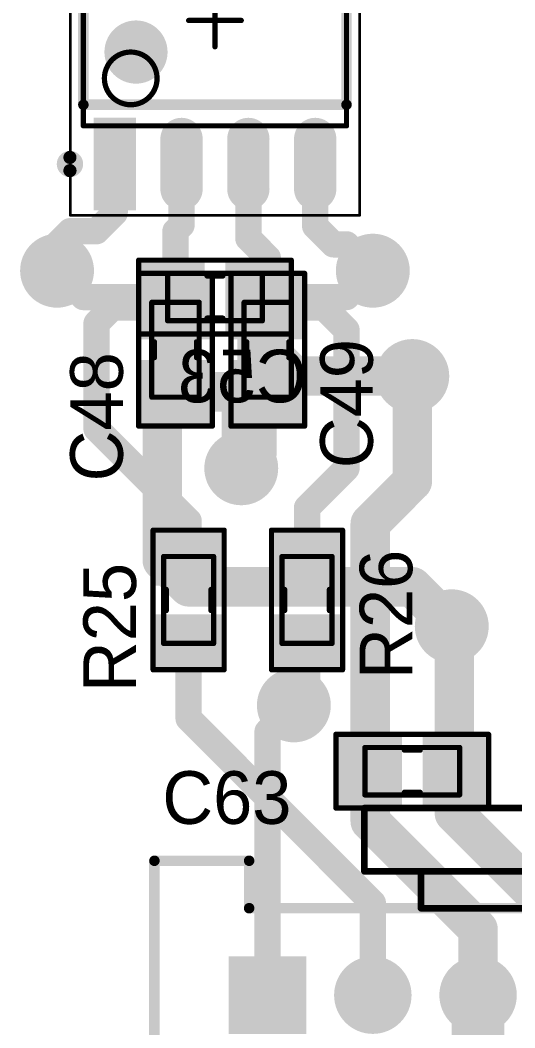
# Model space of a CAD drawing. Header units: millimetres. Extents: x 25 to 183, y 185 to 406.
# Drawn here: x 160.2 to 169.6, y 195.78 to 214.91 of the extents above; entities that cross this region are included whole.
import ezdxf

# ---------------------------------------------------------------- set-up
doc = ezdxf.new("R2010")
doc.units = ezdxf.units.MM
for name, color, linetype in [('BottomLayer', 5, 'Continuous'), ('BottomOverlay', 54, 'Continuous'), ('BottomPaste', 16, 'Continuous'), ('BottomSolder', 6, 'Continuous'), ('Mechanical13', 56, 'Continuous'), ('Mechanical15', 56, 'Continuous'), ('MultiLayer', 9, 'Continuous'), ('PadHoleLayer', 156, 'Continuous'), ('TopLayer', 1, 'Continuous'), ('TopOverlay', 2, 'Continuous'), ('TopPaste', 8, 'Continuous'), ('TopSolder', 216, 'Continuous'), ('ViaHoleLayer', 16, 'Continuous')]:
    doc.layers.add(name, color=color, linetype=linetype)

# ---------------------------------------------------------------- blocks, each defined once
blk = doc.blocks.new('SMD_C_0603_96')
at = {"layer": 'Mechanical13', "const_width": 0.1}
for points in [[(0.9, 0.45), (-0.9, 0.45)], [(-0.9, -0.45), (-0.9, 0.45)], [(0.9, -0.45), (0.9, 0.45)], [(0.9, -0.45), (-0.9, -0.45)]]:
    blk.add_lwpolyline(points, dxfattribs=at)
at = {"layer": 'Mechanical13', "const_width": 0.05}
for points in [[(-0.925, 0.45, 1), (-0.875, 0.45, 1)], [(-0.925, 0.45, 1), (-0.875, 0.45, 1)], [(0.875, 0.45, 1), (0.925, 0.45, 1)], [(0.875, 0.45, 1), (0.925, 0.45, 1)], [(-0.925, -0.45, 1), (-0.875, -0.45, 1)], [(-0.925, -0.45, 1), (-0.875, -0.45, 1)], [(0.875, -0.45, 1), (0.925, -0.45, 1)], [(0.875, -0.45, 1), (0.925, -0.45, 1)]]:
    blk.add_lwpolyline(points, format="xyb", close=True, dxfattribs=at)
at = {"layer": 'Mechanical15', "const_width": 0.05}
for points in [[(1.45, 0.7), (-1.475, 0.7)], [(-1.475, -0.7), (-1.475, 0.7)], [(1.45, -0.7), (1.45, 0.7)], [(1.45, -0.7), (-1.475, -0.7)]]:
    blk.add_lwpolyline(points, dxfattribs=at)
at = {"layer": 'Mechanical15', "const_width": 0.025}
for points in [[(-1.488, 0.7, 1), (-1.463, 0.7, 1)], [(-1.488, 0.7, 1), (-1.463, 0.7, 1)], [(1.438, 0.7, 1), (1.462, 0.7, 1)], [(1.438, 0.7, 1), (1.462, 0.7, 1)], [(-1.488, -0.7, 1), (-1.463, -0.7, 1)], [(-1.488, -0.7, 1), (-1.463, -0.7, 1)], [(1.438, -0.7, 1), (1.462, -0.7, 1)], [(1.438, -0.7, 1), (1.462, -0.7, 1)]]:
    blk.add_lwpolyline(points, format="xyb", close=True, dxfattribs=at)
at = {"layer": 'TopLayer'}
for points in [[(-0.3, -0.55), (-0.3, 0.55), (-1.3, -0.55), (-1.3, 0.55)], [(1.3, -0.55), (1.3, 0.55), (0.3, -0.55), (0.3, 0.55)]]:
    blk.add_solid(points, dxfattribs=at)
at = {"layer": 'TopOverlay', "const_width": 0.1}
for points in [[(1.45, 0.7), (-1.45, 0.7)], [(-1.45, -0.7), (-1.45, 0.7)], [(1.45, -0.7), (1.45, 0.7)], [(0.15, 0.4), (-0.15, 0.4)], [(0.15, -0.4), (-0.15, -0.4)], [(1.45, -0.7), (-1.45, -0.7)]]:
    blk.add_lwpolyline(points, dxfattribs=at)
at = {"layer": 'TopOverlay', "const_width": 0.05}
for points in [[(-1.475, 0.7, 1), (-1.425, 0.7, 1)], [(-1.475, 0.7, 1), (-1.425, 0.7, 1)], [(1.425, 0.7, 1), (1.475, 0.7, 1)], [(1.425, 0.7, 1), (1.475, 0.7, 1)], [(-0.175, 0.4, 1), (-0.125, 0.4, 1)], [(0.125, 0.4, 1), (0.175, 0.4, 1)], [(-0.175, -0.4, 1), (-0.125, -0.4, 1)], [(0.125, -0.4, 1), (0.175, -0.4, 1)], [(-1.475, -0.7, 1), (-1.425, -0.7, 1)], [(-1.475, -0.7, 1), (-1.425, -0.7, 1)], [(1.425, -0.7, 1), (1.475, -0.7, 1)], [(1.425, -0.7, 1), (1.475, -0.7, 1)]]:
    blk.add_lwpolyline(points, format="xyb", close=True, dxfattribs=at)
at = {"layer": 'TopPaste'}
for points in [[(-0.3, -0.55), (-0.3, 0.55), (-1.3, -0.55), (-1.3, 0.55)], [(1.3, -0.55), (1.3, 0.55), (0.3, -0.55), (0.3, 0.55)]]:
    blk.add_solid(points, dxfattribs=at)
at = {"layer": 'TopSolder'}
for points in [[(-0.198, -0.652), (-0.198, 0.652), (-1.402, -0.652), (-1.402, 0.652)], [(1.402, -0.652), (1.402, 0.652), (0.198, -0.652), (0.198, 0.652)]]:
    blk.add_solid(points, dxfattribs=at)
blk = doc.blocks.new('SMD_C_0603_97')
at = {"layer": 'Mechanical13', "const_width": 0.1}
for points in [[(0.9, 0.45), (-0.9, 0.45)], [(-0.9, -0.45), (-0.9, 0.45)], [(0.9, -0.45), (0.9, 0.45)], [(0.9, -0.45), (-0.9, -0.45)]]:
    blk.add_lwpolyline(points, dxfattribs=at)
at = {"layer": 'Mechanical13', "const_width": 0.05}
for points in [[(-0.925, 0.45, 1), (-0.875, 0.45, 1)], [(-0.925, 0.45, 1), (-0.875, 0.45, 1)], [(0.875, 0.45, 1), (0.925, 0.45, 1)], [(0.875, 0.45, 1), (0.925, 0.45, 1)], [(-0.925, -0.45, 1), (-0.875, -0.45, 1)], [(-0.925, -0.45, 1), (-0.875, -0.45, 1)], [(0.875, -0.45, 1), (0.925, -0.45, 1)], [(0.875, -0.45, 1), (0.925, -0.45, 1)]]:
    blk.add_lwpolyline(points, format="xyb", close=True, dxfattribs=at)
at = {"layer": 'Mechanical15', "const_width": 0.05}
for points in [[(1.45, 0.7), (-1.475, 0.7)], [(-1.475, -0.7), (-1.475, 0.7)], [(1.45, -0.7), (1.45, 0.7)], [(1.45, -0.7), (-1.475, -0.7)]]:
    blk.add_lwpolyline(points, dxfattribs=at)
at = {"layer": 'Mechanical15', "const_width": 0.025}
for points in [[(-1.488, 0.7, 1), (-1.463, 0.7, 1)], [(-1.488, 0.7, 1), (-1.463, 0.7, 1)], [(1.438, 0.7, 1), (1.462, 0.7, 1)], [(1.438, 0.7, 1), (1.462, 0.7, 1)], [(-1.488, -0.7, 1), (-1.463, -0.7, 1)], [(-1.488, -0.7, 1), (-1.463, -0.7, 1)], [(1.438, -0.7, 1), (1.462, -0.7, 1)], [(1.438, -0.7, 1), (1.462, -0.7, 1)]]:
    blk.add_lwpolyline(points, format="xyb", close=True, dxfattribs=at)
at = {"layer": 'TopLayer'}
for points in [[(-0.3, -0.55), (-0.3, 0.55), (-1.3, -0.55), (-1.3, 0.55)], [(1.3, -0.55), (1.3, 0.55), (0.3, -0.55), (0.3, 0.55)]]:
    blk.add_solid(points, dxfattribs=at)
at = {"layer": 'TopOverlay', "const_width": 0.1}
for points in [[(1.45, 0.7), (-1.45, 0.7)], [(-1.45, -0.7), (-1.45, 0.7)], [(1.45, -0.7), (1.45, 0.7)], [(0.15, 0.4), (-0.15, 0.4)], [(0.15, -0.4), (-0.15, -0.4)], [(1.45, -0.7), (-1.45, -0.7)]]:
    blk.add_lwpolyline(points, dxfattribs=at)
at = {"layer": 'TopOverlay', "const_width": 0.05}
for points in [[(-1.475, 0.7, 1), (-1.425, 0.7, 1)], [(-1.475, 0.7, 1), (-1.425, 0.7, 1)], [(1.425, 0.7, 1), (1.475, 0.7, 1)], [(1.425, 0.7, 1), (1.475, 0.7, 1)], [(-0.175, 0.4, 1), (-0.125, 0.4, 1)], [(0.125, 0.4, 1), (0.175, 0.4, 1)], [(-0.175, -0.4, 1), (-0.125, -0.4, 1)], [(0.125, -0.4, 1), (0.175, -0.4, 1)], [(-1.475, -0.7, 1), (-1.425, -0.7, 1)], [(-1.475, -0.7, 1), (-1.425, -0.7, 1)], [(1.425, -0.7, 1), (1.475, -0.7, 1)], [(1.425, -0.7, 1), (1.475, -0.7, 1)]]:
    blk.add_lwpolyline(points, format="xyb", close=True, dxfattribs=at)
at = {"layer": 'TopPaste'}
for points in [[(-0.3, -0.55), (-0.3, 0.55), (-1.3, -0.55), (-1.3, 0.55)], [(1.3, -0.55), (1.3, 0.55), (0.3, -0.55), (0.3, 0.55)]]:
    blk.add_solid(points, dxfattribs=at)
at = {"layer": 'TopSolder'}
for points in [[(-0.198, -0.652), (-0.198, 0.652), (-1.402, -0.652), (-1.402, 0.652)], [(1.402, -0.652), (1.402, 0.652), (0.198, -0.652), (0.198, 0.652)]]:
    blk.add_solid(points, dxfattribs=at)
blk = doc.blocks.new('SMD_C_0603_B_101')
at = {"layer": 'BottomLayer'}
for points in [[(-1.3, 0.55), (-1.3, -0.55), (-0.3, 0.55), (-0.3, -0.55)], [(0.3, 0.55), (0.3, -0.55), (1.3, 0.55), (1.3, -0.55)]]:
    blk.add_solid(points, dxfattribs=at)
at = {"layer": 'BottomOverlay', "const_width": 0.1}
for points in [[(1.45, 0.7), (-1.45, 0.7)], [(-1.45, 0.7), (-1.45, -0.7)], [(1.45, 0.7), (1.45, -0.7)], [(0.15, 0.4), (-0.15, 0.4)], [(0.15, -0.4), (-0.15, -0.4)], [(1.45, -0.7), (-1.45, -0.7)]]:
    blk.add_lwpolyline(points, dxfattribs=at)
at = {"layer": 'BottomOverlay', "const_width": 0.05}
for points in [[(-1.475, 0.7, 1), (-1.425, 0.7, 1)], [(-1.475, 0.7, 1), (-1.425, 0.7, 1)], [(1.425, 0.7, 1), (1.475, 0.7, 1)], [(1.425, 0.7, 1), (1.475, 0.7, 1)], [(-0.175, 0.4, 1), (-0.125, 0.4, 1)], [(0.125, 0.4, 1), (0.175, 0.4, 1)], [(-0.175, -0.4, 1), (-0.125, -0.4, 1)], [(0.125, -0.4, 1), (0.175, -0.4, 1)], [(-1.475, -0.7, 1), (-1.425, -0.7, 1)], [(-1.475, -0.7, 1), (-1.425, -0.7, 1)], [(1.425, -0.7, 1), (1.475, -0.7, 1)], [(1.425, -0.7, 1), (1.475, -0.7, 1)]]:
    blk.add_lwpolyline(points, format="xyb", close=True, dxfattribs=at)
at = {"layer": 'BottomPaste'}
for points in [[(-1.3, 0.55), (-1.3, -0.55), (-0.3, 0.55), (-0.3, -0.55)], [(0.3, 0.55), (0.3, -0.55), (1.3, 0.55), (1.3, -0.55)]]:
    blk.add_solid(points, dxfattribs=at)
at = {"layer": 'BottomSolder'}
for points in [[(-1.402, 0.652), (-1.402, -0.652), (-0.198, 0.652), (-0.198, -0.652)], [(0.198, 0.652), (0.198, -0.652), (1.402, 0.652), (1.402, -0.652)]]:
    blk.add_solid(points, dxfattribs=at)
at = {"layer": 'Mechanical13', "const_width": 0.1}
for points in [[(0.9, 0.45), (-0.9, 0.45)], [(-0.9, 0.45), (-0.9, -0.45)], [(0.9, 0.45), (0.9, -0.45)], [(0.9, -0.45), (-0.9, -0.45)]]:
    blk.add_lwpolyline(points, dxfattribs=at)
at = {"layer": 'Mechanical13', "const_width": 0.05}
for points in [[(-0.925, 0.45, 1), (-0.875, 0.45, 1)], [(-0.925, 0.45, 1), (-0.875, 0.45, 1)], [(0.875, 0.45, 1), (0.925, 0.45, 1)], [(0.875, 0.45, 1), (0.925, 0.45, 1)], [(-0.925, -0.45, 1), (-0.875, -0.45, 1)], [(-0.925, -0.45, 1), (-0.875, -0.45, 1)], [(0.875, -0.45, 1), (0.925, -0.45, 1)], [(0.875, -0.45, 1), (0.925, -0.45, 1)]]:
    blk.add_lwpolyline(points, format="xyb", close=True, dxfattribs=at)
at = {"layer": 'Mechanical15', "const_width": 0.05}
for points in [[(1.45, 0.7), (-1.475, 0.7)], [(-1.475, 0.7), (-1.475, -0.7)], [(1.45, 0.7), (1.45, -0.7)], [(1.45, -0.7), (-1.475, -0.7)]]:
    blk.add_lwpolyline(points, dxfattribs=at)
at = {"layer": 'Mechanical15', "const_width": 0.025}
for points in [[(-1.488, 0.7, 1), (-1.463, 0.7, 1)], [(-1.488, 0.7, 1), (-1.463, 0.7, 1)], [(1.438, 0.7, 1), (1.462, 0.7, 1)], [(1.438, 0.7, 1), (1.462, 0.7, 1)], [(-1.488, -0.7, 1), (-1.463, -0.7, 1)], [(-1.488, -0.7, 1), (-1.463, -0.7, 1)], [(1.438, -0.7, 1), (1.462, -0.7, 1)], [(1.438, -0.7, 1), (1.462, -0.7, 1)]]:
    blk.add_lwpolyline(points, format="xyb", close=True, dxfattribs=at)
blk = doc.blocks.new('SOIC_8_117')
at = {"layer": 'Mechanical13', "const_width": 0.1}
for points in [[(-2, 2.5), (-2, -2.5)], [(-2, 2.5), (2, 2.5)], [(2, 2.5), (2, -2.5)], [(-2, -2.5), (2, -2.5)]]:
    blk.add_lwpolyline(points, dxfattribs=at)
at = {"layer": 'Mechanical13'}
for points, const_width in [([(-2.025, 2.5, 1), (-1.975, 2.5, 1)], 0.05), ([(-2.025, 2.5, 1), (-1.975, 2.5, 1)], 0.05), ([(1.975, 2.5, 1), (2.025, 2.5, 1)], 0.05), ([(1.975, 2.5, 1), (2.025, 2.5, 1)], 0.05), ([(-0.6, 1.6, 1), (-1.6, 1.6, 1)], 0.1), ([(-1.625, 1.6, 1), (-1.575, 1.6, 1)], 0.05), ([(-0.625, 1.6, 1), (-0.575, 1.6, 1)], 0.05), ([(-2.025, -2.5, 1), (-1.975, -2.5, 1)], 0.05), ([(-2.025, -2.5, 1), (-1.975, -2.5, 1)], 0.05), ([(1.975, -2.5, 1), (2.025, -2.5, 1)], 0.05), ([(1.975, -2.5, 1), (2.025, -2.5, 1)], 0.05)]:
    blk.add_lwpolyline(points, format="xyb", close=True, dxfattribs=dict(at, const_width=const_width))
at = {"layer": 'Mechanical15'}
for points, const_width in [([(-3.7, 2.75), (-3.7, -2.75)], 0.05), ([(-3.7, 2.75), (3.7, 2.75)], 0.05), ([(3.7, 2.75), (3.7, -2.75)], 0.05), ([(0, 0.5), (0, -0.5)], 0.1), ([(-0.5, 0), (0.5, 0)], 0.1), ([(-3.7, -2.75), (3.7, -2.75)], 0.05)]:
    blk.add_lwpolyline(points, dxfattribs=dict(at, const_width=const_width))
for points, const_width in [([(-3.712, 2.75, 1), (-3.688, 2.75, 1)], 0.025), ([(-3.712, 2.75, 1), (-3.688, 2.75, 1)], 0.025), ([(3.688, 2.75, 1), (3.712, 2.75, 1)], 0.025), ([(3.688, 2.75, 1), (3.712, 2.75, 1)], 0.025), ([(-0.025, 0.5, 1), (0.025, 0.5, 1)], 0.05), ([(-0.525, 0, 1), (-0.475, 0, 1)], 0.05), ([(0.475, 0, 1), (0.525, 0, 1)], 0.05), ([(-0.025, -0.5, 1), (0.025, -0.5, 1)], 0.05), ([(-3.712, -2.75, 1), (-3.688, -2.75, 1)], 0.025), ([(-3.712, -2.75, 1), (-3.688, -2.75, 1)], 0.025), ([(3.688, -2.75, 1), (3.712, -2.75, 1)], 0.025), ([(3.688, -2.75, 1), (3.712, -2.75, 1)], 0.025)]:
    blk.add_lwpolyline(points, format="xyb", close=True, dxfattribs=dict(at, const_width=const_width))
at = {"layer": 'TopLayer', "const_width": 0.6}
for points in [[(2.25, 1.905), (3.2, 1.905)], [(-3.2, 0.635), (-2.25, 0.635)], [(2.25, 0.635), (3.2, 0.635)], [(-3.2, -0.635), (-2.25, -0.635)], [(2.25, -0.635), (3.2, -0.635)], [(-3.2, -1.905), (-2.25, -1.905)], [(2.25, -1.905), (3.2, -1.905)]]:
    blk.add_lwpolyline(points, dxfattribs=at)
at = {"layer": 'TopLayer', "const_width": 0.3}
for points in [[(2.1, 1.905, 1), (2.4, 1.905, 1)], [(3.05, 1.905, 1), (3.35, 1.905, 1)], [(-3.35, 0.635, 1), (-3.05, 0.635, 1)], [(-2.4, 0.635, 1), (-2.1, 0.635, 1)], [(2.1, 0.635, 1), (2.4, 0.635, 1)], [(3.05, 0.635, 1), (3.35, 0.635, 1)], [(-3.35, -0.635, 1), (-3.05, -0.635, 1)], [(-2.4, -0.635, 1), (-2.1, -0.635, 1)], [(2.1, -0.635, 1), (2.4, -0.635, 1)], [(3.05, -0.635, 1), (3.35, -0.635, 1)], [(-3.35, -1.905, 1), (-3.05, -1.905, 1)], [(-2.4, -1.905, 1), (-2.1, -1.905, 1)], [(2.1, -1.905, 1), (2.4, -1.905, 1)], [(3.05, -1.905, 1), (3.35, -1.905, 1)]]:
    blk.add_lwpolyline(points, format="xyb", close=True, dxfattribs=at)
at = {"layer": 'TopLayer'}
blk.add_solid([(-1.95, 1.605), (-1.95, 2.205), (-3.5, 1.605), (-3.5, 2.205)], dxfattribs=at)
at = {"layer": 'TopOverlay'}
for points, const_width in [([(-2.6, 2.755, 1), (-2.85, 2.755, 1)], 0.25), ([(-2.913, 2.755, 1), (-2.788, 2.755, 1)], 0.125), ([(-2.662, 2.755, 1), (-2.538, 2.755, 1)], 0.125), ([(-1.65, 2.5, 1), (-1.55, 2.5, 1)], 0.1), ([(-1.65, 2.5, 1), (-1.55, 2.5, 1)], 0.1), ([(1.55, 2.5, 1), (1.65, 2.5, 1)], 0.1), ([(1.55, 2.5, 1), (1.65, 2.5, 1)], 0.1), ([(-0.3, 1.5, 1), (-0.9, 1.5, 1)], 0.6), ([(-1.05, 1.5, 1), (-0.75, 1.5, 1)], 0.3), ([(-0.45, 1.5, 1), (-0.15, 1.5, 1)], 0.3), ([(-1.65, -2.5, 1), (-1.55, -2.5, 1)], 0.1), ([(-1.65, -2.5, 1), (-1.55, -2.5, 1)], 0.1), ([(1.55, -2.5, 1), (1.65, -2.5, 1)], 0.1), ([(1.55, -2.5, 1), (1.65, -2.5, 1)], 0.1)]:
    blk.add_lwpolyline(points, format="xyb", close=True, dxfattribs=dict(at, const_width=const_width))
at = {"layer": 'TopOverlay', "const_width": 0.2}
for points in [[(-1.6, 2.5), (-1.6, -2.5)], [(-1.6, 2.5), (1.6, 2.5)], [(1.6, 2.5), (1.6, -2.5)], [(-1.6, -2.5), (1.6, -2.5)]]:
    blk.add_lwpolyline(points, dxfattribs=at)
at = {"layer": 'TopPaste', "const_width": 0.6}
for points in [[(2.25, 1.905), (3.2, 1.905)], [(-3.2, 0.635), (-2.25, 0.635)], [(2.25, 0.635), (3.2, 0.635)], [(-3.2, -0.635), (-2.25, -0.635)], [(2.25, -0.635), (3.2, -0.635)], [(-3.2, -1.905), (-2.25, -1.905)], [(2.25, -1.905), (3.2, -1.905)]]:
    blk.add_lwpolyline(points, dxfattribs=at)
at = {"layer": 'TopPaste', "const_width": 0.3}
for points in [[(2.1, 1.905, 1), (2.4, 1.905, 1)], [(3.05, 1.905, 1), (3.35, 1.905, 1)], [(-3.35, 0.635, 1), (-3.05, 0.635, 1)], [(-2.4, 0.635, 1), (-2.1, 0.635, 1)], [(2.1, 0.635, 1), (2.4, 0.635, 1)], [(3.05, 0.635, 1), (3.35, 0.635, 1)], [(-3.35, -0.635, 1), (-3.05, -0.635, 1)], [(-2.4, -0.635, 1), (-2.1, -0.635, 1)], [(2.1, -0.635, 1), (2.4, -0.635, 1)], [(3.05, -0.635, 1), (3.35, -0.635, 1)], [(-3.35, -1.905, 1), (-3.05, -1.905, 1)], [(-2.4, -1.905, 1), (-2.1, -1.905, 1)], [(2.1, -1.905, 1), (2.4, -1.905, 1)], [(3.05, -1.905, 1), (3.35, -1.905, 1)]]:
    blk.add_lwpolyline(points, format="xyb", close=True, dxfattribs=at)
at = {"layer": 'TopPaste'}
blk.add_solid([(-1.95, 1.605), (-1.95, 2.205), (-3.5, 1.605), (-3.5, 2.205)], dxfattribs=at)
at = {"layer": 'TopSolder', "const_width": 0.803}
for points in [[(2.25, 1.905), (3.2, 1.905)], [(-3.2, 0.635), (-2.25, 0.635)], [(2.25, 0.635), (3.2, 0.635)], [(-3.2, -0.635), (-2.25, -0.635)], [(2.25, -0.635), (3.2, -0.635)], [(-3.2, -1.905), (-2.25, -1.905)], [(2.25, -1.905), (3.2, -1.905)]]:
    blk.add_lwpolyline(points, dxfattribs=at)
at = {"layer": 'TopSolder', "const_width": 0.402}
for points in [[(2.049, 1.905, 1), (2.451, 1.905, 1)], [(2.999, 1.905, 1), (3.401, 1.905, 1)], [(-3.401, 0.635, 1), (-2.999, 0.635, 1)], [(-2.451, 0.635, 1), (-2.049, 0.635, 1)], [(2.049, 0.635, 1), (2.451, 0.635, 1)], [(2.999, 0.635, 1), (3.401, 0.635, 1)], [(-3.401, -0.635, 1), (-2.999, -0.635, 1)], [(-2.451, -0.635, 1), (-2.049, -0.635, 1)], [(2.049, -0.635, 1), (2.451, -0.635, 1)], [(2.999, -0.635, 1), (3.401, -0.635, 1)], [(-3.401, -1.905, 1), (-2.999, -1.905, 1)], [(-2.451, -1.905, 1), (-2.049, -1.905, 1)], [(2.049, -1.905, 1), (2.451, -1.905, 1)], [(2.999, -1.905, 1), (3.401, -1.905, 1)]]:
    blk.add_lwpolyline(points, format="xyb", close=True, dxfattribs=at)
at = {"layer": 'TopSolder'}
blk.add_solid([(-1.848, 1.503), (-1.848, 2.307), (-3.602, 1.503), (-3.602, 2.307)], dxfattribs=at)
blk = doc.blocks.new('SMD_R_0603_127')
at = {"layer": 'Mechanical13', "const_width": 0.1}
for points in [[(-0.825, 0.475), (0.825, 0.475)], [(-0.825, 0.475), (-0.825, -0.475)], [(0.825, 0.475), (0.825, -0.475)], [(-0.825, -0.475), (0.825, -0.475)]]:
    blk.add_lwpolyline(points, dxfattribs=at)
at = {"layer": 'Mechanical13', "const_width": 0.05}
for points in [[(-0.85, 0.475, 1), (-0.8, 0.475, 1)], [(-0.85, 0.475, 1), (-0.8, 0.475, 1)], [(0.8, 0.475, 1), (0.85, 0.475, 1)], [(0.8, 0.475, 1), (0.85, 0.475, 1)], [(-0.85, -0.475, 1), (-0.8, -0.475, 1)], [(-0.85, -0.475, 1), (-0.8, -0.475, 1)], [(0.8, -0.475, 1), (0.85, -0.475, 1)], [(0.8, -0.475, 1), (0.85, -0.475, 1)]]:
    blk.add_lwpolyline(points, format="xyb", close=True, dxfattribs=at)
at = {"layer": 'Mechanical15', "const_width": 0.05}
for points in [[(-1.325, 0.675), (1.325, 0.675)], [(-1.325, 0.675), (-1.325, -0.675)], [(1.325, 0.675), (1.325, -0.675)], [(-1.325, -0.675), (1.325, -0.675)]]:
    blk.add_lwpolyline(points, dxfattribs=at)
at = {"layer": 'Mechanical15', "const_width": 0.025}
for points in [[(-1.338, 0.675, 1), (-1.313, 0.675, 1)], [(-1.338, 0.675, 1), (-1.313, 0.675, 1)], [(1.313, 0.675, 1), (1.338, 0.675, 1)], [(1.313, 0.675, 1), (1.338, 0.675, 1)], [(-1.338, -0.675, 1), (-1.313, -0.675, 1)], [(-1.338, -0.675, 1), (-1.313, -0.675, 1)], [(1.313, -0.675, 1), (1.338, -0.675, 1)], [(1.313, -0.675, 1), (1.338, -0.675, 1)]]:
    blk.add_lwpolyline(points, format="xyb", close=True, dxfattribs=at)
at = {"layer": 'TopLayer'}
for points in [[(-0.375, -0.525), (-0.375, 0.525), (-1.175, -0.525), (-1.175, 0.525)], [(1.175, -0.525), (1.175, 0.525), (0.375, -0.525), (0.375, 0.525)]]:
    blk.add_solid(points, dxfattribs=at)
at = {"layer": 'TopOverlay', "const_width": 0.1}
for points in [[(-1.325, 0.675), (-1.325, -0.675)], [(-1.325, 0.675), (1.325, 0.675)], [(1.325, 0.675), (1.325, -0.675)], [(-0.2, 0.425), (-0.1, 0.425)], [(-0.1, 0.425), (0.1, 0.425)], [(0.1, 0.425), (0.2, 0.425)], [(-0.2, -0.425), (0.2, -0.425)], [(-1.325, -0.675), (1.325, -0.675)]]:
    blk.add_lwpolyline(points, dxfattribs=at)
at = {"layer": 'TopOverlay', "const_width": 0.05}
for points in [[(-1.35, 0.675, 1), (-1.3, 0.675, 1)], [(-1.35, 0.675, 1), (-1.3, 0.675, 1)], [(1.3, 0.675, 1), (1.35, 0.675, 1)], [(1.3, 0.675, 1), (1.35, 0.675, 1)], [(-0.225, 0.425, 1), (-0.175, 0.425, 1)], [(-0.125, 0.425, 1), (-0.075, 0.425, 1)], [(-0.125, 0.425, 1), (-0.075, 0.425, 1)], [(0.075, 0.425, 1), (0.125, 0.425, 1)], [(0.075, 0.425, 1), (0.125, 0.425, 1)], [(0.175, 0.425, 1), (0.225, 0.425, 1)], [(-0.225, -0.425, 1), (-0.175, -0.425, 1)], [(0.175, -0.425, 1), (0.225, -0.425, 1)], [(-1.35, -0.675, 1), (-1.3, -0.675, 1)], [(-1.35, -0.675, 1), (-1.3, -0.675, 1)], [(1.3, -0.675, 1), (1.35, -0.675, 1)], [(1.3, -0.675, 1), (1.35, -0.675, 1)]]:
    blk.add_lwpolyline(points, format="xyb", close=True, dxfattribs=at)
at = {"layer": 'TopPaste'}
for points in [[(-0.375, -0.525), (-0.375, 0.525), (-1.175, -0.525), (-1.175, 0.525)], [(1.175, -0.525), (1.175, 0.525), (0.375, -0.525), (0.375, 0.525)]]:
    blk.add_solid(points, dxfattribs=at)
at = {"layer": 'TopSolder'}
for points in [[(-0.273, -0.627), (-0.273, 0.627), (-1.277, -0.627), (-1.277, 0.627)], [(1.277, -0.627), (1.277, 0.627), (0.273, -0.627), (0.273, 0.627)]]:
    blk.add_solid(points, dxfattribs=at)
blk = doc.blocks.new('SMD_R_0603_128')
at = {"layer": 'Mechanical13', "const_width": 0.1}
for points in [[(-0.825, 0.475), (0.825, 0.475)], [(-0.825, 0.475), (-0.825, -0.475)], [(0.825, 0.475), (0.825, -0.475)], [(-0.825, -0.475), (0.825, -0.475)]]:
    blk.add_lwpolyline(points, dxfattribs=at)
at = {"layer": 'Mechanical13', "const_width": 0.05}
for points in [[(-0.85, 0.475, 1), (-0.8, 0.475, 1)], [(-0.85, 0.475, 1), (-0.8, 0.475, 1)], [(0.8, 0.475, 1), (0.85, 0.475, 1)], [(0.8, 0.475, 1), (0.85, 0.475, 1)], [(-0.85, -0.475, 1), (-0.8, -0.475, 1)], [(-0.85, -0.475, 1), (-0.8, -0.475, 1)], [(0.8, -0.475, 1), (0.85, -0.475, 1)], [(0.8, -0.475, 1), (0.85, -0.475, 1)]]:
    blk.add_lwpolyline(points, format="xyb", close=True, dxfattribs=at)
at = {"layer": 'Mechanical15', "const_width": 0.05}
for points in [[(-1.325, 0.675), (1.325, 0.675)], [(-1.325, 0.675), (-1.325, -0.675)], [(1.325, 0.675), (1.325, -0.675)], [(-1.325, -0.675), (1.325, -0.675)]]:
    blk.add_lwpolyline(points, dxfattribs=at)
at = {"layer": 'Mechanical15', "const_width": 0.025}
for points in [[(-1.338, 0.675, 1), (-1.313, 0.675, 1)], [(-1.338, 0.675, 1), (-1.313, 0.675, 1)], [(1.313, 0.675, 1), (1.338, 0.675, 1)], [(1.313, 0.675, 1), (1.338, 0.675, 1)], [(-1.338, -0.675, 1), (-1.313, -0.675, 1)], [(-1.338, -0.675, 1), (-1.313, -0.675, 1)], [(1.313, -0.675, 1), (1.338, -0.675, 1)], [(1.313, -0.675, 1), (1.338, -0.675, 1)]]:
    blk.add_lwpolyline(points, format="xyb", close=True, dxfattribs=at)
at = {"layer": 'TopLayer'}
for points in [[(-0.375, -0.525), (-0.375, 0.525), (-1.175, -0.525), (-1.175, 0.525)], [(1.175, -0.525), (1.175, 0.525), (0.375, -0.525), (0.375, 0.525)]]:
    blk.add_solid(points, dxfattribs=at)
at = {"layer": 'TopOverlay', "const_width": 0.1}
for points in [[(-1.325, 0.675), (-1.325, -0.675)], [(-1.325, 0.675), (1.325, 0.675)], [(1.325, 0.675), (1.325, -0.675)], [(-0.2, 0.425), (-0.1, 0.425)], [(-0.1, 0.425), (0.1, 0.425)], [(0.1, 0.425), (0.2, 0.425)], [(-0.2, -0.425), (0.2, -0.425)], [(-1.325, -0.675), (1.325, -0.675)]]:
    blk.add_lwpolyline(points, dxfattribs=at)
at = {"layer": 'TopOverlay', "const_width": 0.05}
for points in [[(-1.35, 0.675, 1), (-1.3, 0.675, 1)], [(-1.35, 0.675, 1), (-1.3, 0.675, 1)], [(1.3, 0.675, 1), (1.35, 0.675, 1)], [(1.3, 0.675, 1), (1.35, 0.675, 1)], [(-0.225, 0.425, 1), (-0.175, 0.425, 1)], [(-0.125, 0.425, 1), (-0.075, 0.425, 1)], [(-0.125, 0.425, 1), (-0.075, 0.425, 1)], [(0.075, 0.425, 1), (0.125, 0.425, 1)], [(0.075, 0.425, 1), (0.125, 0.425, 1)], [(0.175, 0.425, 1), (0.225, 0.425, 1)], [(-0.225, -0.425, 1), (-0.175, -0.425, 1)], [(0.175, -0.425, 1), (0.225, -0.425, 1)], [(-1.35, -0.675, 1), (-1.3, -0.675, 1)], [(-1.35, -0.675, 1), (-1.3, -0.675, 1)], [(1.3, -0.675, 1), (1.35, -0.675, 1)], [(1.3, -0.675, 1), (1.35, -0.675, 1)]]:
    blk.add_lwpolyline(points, format="xyb", close=True, dxfattribs=at)
at = {"layer": 'TopPaste'}
for points in [[(-0.375, -0.525), (-0.375, 0.525), (-1.175, -0.525), (-1.175, 0.525)], [(1.175, -0.525), (1.175, 0.525), (0.375, -0.525), (0.375, 0.525)]]:
    blk.add_solid(points, dxfattribs=at)
at = {"layer": 'TopSolder'}
for points in [[(-0.273, -0.627), (-0.273, 0.627), (-1.277, -0.627), (-1.277, 0.627)], [(1.277, -0.627), (1.277, 0.627), (0.273, -0.627), (0.273, 0.627)]]:
    blk.add_solid(points, dxfattribs=at)
blk = doc.blocks.new('35362_0650_145')
at = {"layer": 'BottomLayer', "const_width": 0.61}
for points in [[(-10.312, 0, 1), (-9.703, 0, 1)], [(-8.305, 0, 1), (-7.695, 0, 1)], [(-6.305, 0, 1), (-5.695, 0, 1)], [(-4.304, 0, 1), (-3.695, 0, 1)], [(-2.305, 0, 1), (-1.695, 0, 1)]]:
    blk.add_lwpolyline(points, format="xyb", close=True, dxfattribs=at)
at = {"layer": 'BottomLayer'}
blk.add_solid([(-0.61, -0.61), (0.61, -0.61), (-0.61, 0.61), (0.61, 0.61)], dxfattribs=at)
at = {"layer": 'BottomSolder', "const_width": 0.736}
for points in [[(-10.375, 0, 1), (-9.64, 0, 1)], [(-8.368, 0, 1), (-7.632, 0, 1)], [(-6.368, 0, 1), (-5.632, 0, 1)], [(-4.368, 0, 1), (-3.632, 0, 1)], [(-2.368, 0, 1), (-1.632, 0, 1)]]:
    blk.add_lwpolyline(points, format="xyb", close=True, dxfattribs=at)
at = {"layer": 'BottomSolder'}
blk.add_solid([(-0.736, -0.736), (0.736, -0.736), (-0.736, 0.736), (0.736, 0.736)], dxfattribs=at)
at = {"layer": 'PadHoleLayer', "const_width": 0.4}
for points in [[(-10.208, 0, 1), (-9.808, 0, 1)], [(-8.2, 0, 1), (-7.8, 0, 1)], [(-6.2, 0, 1), (-5.8, 0, 1)], [(-4.2, 0, 1), (-3.8, 0, 1)], [(-2.2, 0, 1), (-1.8, 0, 1)], [(-0.2, 0, 1), (0.2, 0, 1)]]:
    blk.add_lwpolyline(points, format="xyb", close=True, dxfattribs=at)
at = {"layer": 'TopLayer', "const_width": 0.61}
for points in [[(-10.312, 0, 1), (-9.703, 0, 1)], [(-8.305, 0, 1), (-7.695, 0, 1)], [(-6.305, 0, 1), (-5.695, 0, 1)], [(-4.304, 0, 1), (-3.695, 0, 1)], [(-2.305, 0, 1), (-1.695, 0, 1)]]:
    blk.add_lwpolyline(points, format="xyb", close=True, dxfattribs=at)
at = {"layer": 'TopLayer'}
blk.add_solid([(-0.61, -0.61), (0.61, -0.61), (-0.61, 0.61), (0.61, 0.61)], dxfattribs=at)
at = {"layer": 'TopOverlay'}
for points, const_width in [([(-0.05, 3.225), (-1.05, 4.225)], 0.254), ([(0.95, 4.225), (-1.05, 4.225)], 0.254), ([(0.95, 4.225), (-0.05, 3.225)], 0.254), ([(-12.141, 2.95), (-12.141, -2.55)], 0.2), ([(2.15, 2.95), (-12.141, 2.95)], 0.2), ([(2.15, 2.95), (2.15, -2.55)], 0.2), ([(-8.35, -1.65), (-10.465, -1.651)], 0.2), ([(-10.465, -1.651), (-10.465, -2.55)], 0.2), ([(0.35, -1.65), (-8.35, -1.65)], 0.2), ([(-2.915, -1.65), (-7.015, -1.65)], 0.127), ([(-7.015, -1.65), (-7.015, -2.35)], 0.127), ([(-2.915, -1.65), (-2.915, -2.35)], 0.127), ([(0.35, -1.65), (0.35, -2.55)], 0.2), ([(-1.841, -2.35), (-8.241, -2.35)], 0.127), ([(-8.241, -2.35), (-8.241, -3.55)], 0.127), ([(-2.915, -2.35), (-7.015, -2.35)], 0.127), ([(-1.841, -2.35), (-1.841, -3.55)], 0.127), ([(-10.465, -2.55), (-12.141, -2.55)], 0.2), ([(2.15, -2.55), (0.35, -2.55)], 0.2), ([(-1.841, -3.55), (-8.241, -3.55)], 0.127)]:
    blk.add_lwpolyline(points, dxfattribs=dict(at, const_width=const_width))
for points, const_width in [([(-1.114, 4.225, 1), (-0.987, 4.225, 1)], 0.127), ([(-1.114, 4.225, 1), (-0.987, 4.225, 1)], 0.127), ([(0.886, 4.225, 1), (1.013, 4.225, 1)], 0.127), ([(0.886, 4.225, 1), (1.013, 4.225, 1)], 0.127), ([(-0.114, 3.225, 1), (0.013, 3.225, 1)], 0.127), ([(-0.114, 3.225, 1), (0.013, 3.225, 1)], 0.127), ([(-12.191, 2.95, 1), (-12.091, 2.95, 1)], 0.0999), ([(-12.191, 2.95, 1), (-12.091, 2.95, 1)], 0.0999), ([(2.1, 2.95, 1), (2.2, 2.95, 1)], 0.0999), ([(2.1, 2.95, 1), (2.2, 2.95, 1)], 0.0999), ([(-10.515, -1.651, 1), (-10.415, -1.651, 1)], 0.0999), ([(-10.515, -1.651, 1), (-10.415, -1.651, 1)], 0.0999), ([(-8.4, -1.65, 1), (-8.3, -1.65, 1)], 0.0999), ([(-8.4, -1.65, 1), (-8.3, -1.65, 1)], 0.0999), ([(-7.047, -1.65, 1), (-6.983, -1.65, 1)], 0.0635), ([(-7.047, -1.65, 1), (-6.983, -1.65, 1)], 0.0635), ([(-2.947, -1.65, 1), (-2.883, -1.65, 1)], 0.0635), ([(-2.947, -1.65, 1), (-2.883, -1.65, 1)], 0.0635), ([(0.3, -1.65, 1), (0.4, -1.65, 1)], 0.0999), ([(0.3, -1.65, 1), (0.4, -1.65, 1)], 0.0999), ([(-8.273, -2.35, 1), (-8.209, -2.35, 1)], 0.0635), ([(-8.273, -2.35, 1), (-8.209, -2.35, 1)], 0.0635), ([(-7.047, -2.35, 1), (-6.983, -2.35, 1)], 0.0635), ([(-7.047, -2.35, 1), (-6.983, -2.35, 1)], 0.0635), ([(-2.947, -2.35, 1), (-2.883, -2.35, 1)], 0.0635), ([(-2.947, -2.35, 1), (-2.883, -2.35, 1)], 0.0635), ([(-1.873, -2.35, 1), (-1.809, -2.35, 1)], 0.0635), ([(-1.873, -2.35, 1), (-1.809, -2.35, 1)], 0.0635), ([(-12.191, -2.55, 1), (-12.091, -2.55, 1)], 0.0999), ([(-12.191, -2.55, 1), (-12.091, -2.55, 1)], 0.0999), ([(-10.515, -2.55, 1), (-10.415, -2.55, 1)], 0.0999), ([(-10.515, -2.55, 1), (-10.415, -2.55, 1)], 0.0999), ([(0.3, -2.55, 1), (0.4, -2.55, 1)], 0.0999), ([(0.3, -2.55, 1), (0.4, -2.55, 1)], 0.0999), ([(2.1, -2.55, 1), (2.2, -2.55, 1)], 0.0999), ([(2.1, -2.55, 1), (2.2, -2.55, 1)], 0.0999), ([(-8.273, -3.55, 1), (-8.209, -3.55, 1)], 0.0635), ([(-8.273, -3.55, 1), (-8.209, -3.55, 1)], 0.0635), ([(-1.873, -3.55, 1), (-1.809, -3.55, 1)], 0.0635), ([(-1.873, -3.55, 1), (-1.809, -3.55, 1)], 0.0635)]:
    blk.add_lwpolyline(points, format="xyb", close=True, dxfattribs=dict(at, const_width=const_width))
at = {"layer": 'TopSolder', "const_width": 0.736}
for points in [[(-10.375, 0, 1), (-9.64, 0, 1)], [(-8.368, 0, 1), (-7.632, 0, 1)], [(-6.368, 0, 1), (-5.632, 0, 1)], [(-4.368, 0, 1), (-3.632, 0, 1)], [(-2.368, 0, 1), (-1.632, 0, 1)]]:
    blk.add_lwpolyline(points, format="xyb", close=True, dxfattribs=at)
at = {"layer": 'TopSolder'}
blk.add_solid([(-0.736, -0.736), (0.736, -0.736), (-0.736, 0.736), (0.736, 0.736)], dxfattribs=at)
blk = doc.blocks.new('SMD_C_0603_147')
at = {"layer": 'Mechanical13', "const_width": 0.1}
for points in [[(0.9, 0.45), (-0.9, 0.45)], [(-0.9, 0.45), (-0.9, -0.45)], [(0.9, 0.45), (0.9, -0.45)], [(0.9, -0.45), (-0.9, -0.45)]]:
    blk.add_lwpolyline(points, dxfattribs=at)
at = {"layer": 'Mechanical13', "const_width": 0.05}
for points in [[(-0.925, 0.45, 1), (-0.875, 0.45, 1)], [(-0.925, 0.45, 1), (-0.875, 0.45, 1)], [(0.875, 0.45, 1), (0.925, 0.45, 1)], [(0.875, 0.45, 1), (0.925, 0.45, 1)], [(-0.925, -0.45, 1), (-0.875, -0.45, 1)], [(-0.925, -0.45, 1), (-0.875, -0.45, 1)], [(0.875, -0.45, 1), (0.925, -0.45, 1)], [(0.875, -0.45, 1), (0.925, -0.45, 1)]]:
    blk.add_lwpolyline(points, format="xyb", close=True, dxfattribs=at)
at = {"layer": 'Mechanical15', "const_width": 0.05}
for points in [[(1.45, 0.7), (-1.475, 0.7)], [(-1.475, 0.7), (-1.475, -0.7)], [(1.45, 0.7), (1.45, -0.7)], [(1.45, -0.7), (-1.475, -0.7)]]:
    blk.add_lwpolyline(points, dxfattribs=at)
at = {"layer": 'Mechanical15', "const_width": 0.025}
for points in [[(-1.488, 0.7, 1), (-1.463, 0.7, 1)], [(-1.488, 0.7, 1), (-1.463, 0.7, 1)], [(1.438, 0.7, 1), (1.462, 0.7, 1)], [(1.438, 0.7, 1), (1.462, 0.7, 1)], [(-1.488, -0.7, 1), (-1.463, -0.7, 1)], [(-1.488, -0.7, 1), (-1.463, -0.7, 1)], [(1.438, -0.7, 1), (1.462, -0.7, 1)], [(1.438, -0.7, 1), (1.462, -0.7, 1)]]:
    blk.add_lwpolyline(points, format="xyb", close=True, dxfattribs=at)
at = {"layer": 'TopLayer'}
for points in [[(-0.3, -0.55), (-0.3, 0.55), (-1.3, -0.55), (-1.3, 0.55)], [(1.3, -0.55), (1.3, 0.55), (0.3, -0.55), (0.3, 0.55)]]:
    blk.add_solid(points, dxfattribs=at)
at = {"layer": 'TopOverlay', "const_width": 0.1}
for points in [[(1.45, 0.7), (-1.45, 0.7)], [(-1.45, 0.7), (-1.45, -0.7)], [(1.45, 0.7), (1.45, -0.7)], [(0.15, 0.4), (-0.15, 0.4)], [(0.15, -0.4), (-0.15, -0.4)], [(1.45, -0.7), (-1.45, -0.7)]]:
    blk.add_lwpolyline(points, dxfattribs=at)
at = {"layer": 'TopOverlay', "const_width": 0.05}
for points in [[(-1.475, 0.7, 1), (-1.425, 0.7, 1)], [(-1.475, 0.7, 1), (-1.425, 0.7, 1)], [(1.425, 0.7, 1), (1.475, 0.7, 1)], [(1.425, 0.7, 1), (1.475, 0.7, 1)], [(-0.175, 0.4, 1), (-0.125, 0.4, 1)], [(0.125, 0.4, 1), (0.175, 0.4, 1)], [(-0.175, -0.4, 1), (-0.125, -0.4, 1)], [(0.125, -0.4, 1), (0.175, -0.4, 1)], [(-1.475, -0.7, 1), (-1.425, -0.7, 1)], [(-1.475, -0.7, 1), (-1.425, -0.7, 1)], [(1.425, -0.7, 1), (1.475, -0.7, 1)], [(1.425, -0.7, 1), (1.475, -0.7, 1)]]:
    blk.add_lwpolyline(points, format="xyb", close=True, dxfattribs=at)
at = {"layer": 'TopPaste'}
for points in [[(-0.3, -0.55), (-0.3, 0.55), (-1.3, -0.55), (-1.3, 0.55)], [(1.3, -0.55), (1.3, 0.55), (0.3, -0.55), (0.3, 0.55)]]:
    blk.add_solid(points, dxfattribs=at)
at = {"layer": 'TopSolder'}
for points in [[(-0.198, -0.652), (-0.198, 0.652), (-1.402, -0.652), (-1.402, 0.652)], [(1.402, -0.652), (1.402, 0.652), (0.198, -0.652), (0.198, 0.652)]]:
    blk.add_solid(points, dxfattribs=at)

msp = doc.modelspace()

# ---------------------------------------------------------------- linework, layer by layer
at = {"layer": 'BottomLayer'}
for points, const_width in [([(160.6, 210.15, 1), (161.2, 210.15, 1)], 0.6), ([(166.6, 210.15, 1), (167.2, 210.15, 1)], 0.6), ([(160.775, 210.15, 1), (161.025, 210.15, 1)], 0.25), ([(166.775, 210.15, 1), (167.025, 210.15, 1)], 0.25), ([(162.913, 209.65, 1), (163.288, 209.65, 1)], 0.375), ([(164.513, 209.65, 1), (164.888, 209.65, 1)], 0.375), ([(161.275, 209.65, 1), (161.525, 209.65, 1)], 0.25), ([(161.275, 209.65, 1), (161.525, 209.65, 1)], 0.25), ([(162.962, 209.6, 1), (163.337, 209.6, 1)], 0.375), ([(162.962, 209.6, 1), (163.337, 209.6, 1)], 0.375), ([(162.975, 209.65, 1), (163.225, 209.65, 1)], 0.25), ([(164.575, 209.65, 1), (164.825, 209.65, 1)], 0.25), ([(166.275, 209.65, 1), (166.525, 209.65, 1)], 0.25), ([(166.275, 209.65, 1), (166.525, 209.65, 1)], 0.25), ([(164.513, 208.85, 1), (164.888, 208.85, 1)], 0.375), ([(164.513, 208.85, 1), (164.888, 208.85, 1)], 0.375), ([(164.513, 208.85, 1), (164.888, 208.85, 1)], 0.375), ([(162.962, 208.4, 1), (163.337, 208.4, 1)], 0.375), ([(162.962, 208.4, 1), (163.337, 208.4, 1)], 0.375), ([(167.35, 208.15, 1), (167.95, 208.15, 1)], 0.6), ([(162.712, 208.15, 1), (163.087, 208.15, 1)], 0.375), ([(162.712, 208.15, 1), (163.087, 208.15, 1)], 0.375), ([(165.212, 208.15, 1), (165.587, 208.15, 1)], 0.375), ([(165.212, 208.15, 1), (165.587, 208.15, 1)], 0.375), ([(167.462, 208.15, 1), (167.838, 208.15, 1)], 0.375), ([(164.1, 206.4, 1), (164.7, 206.4, 1)], 0.6), ([(164.513, 206.7, 1), (164.888, 206.7, 1)], 0.375), ([(164.513, 206.7, 1), (164.888, 206.7, 1)], 0.375), ([(164.212, 206.4, 1), (164.587, 206.4, 1)], 0.375), ([(162.712, 204.65, 1), (163.087, 204.65, 1)], 0.375), ([(162.712, 204.65, 1), (163.087, 204.65, 1)], 0.375), ([(163.213, 204.15, 1), (163.588, 204.15, 1)], 0.375), ([(163.213, 204.15, 1), (163.588, 204.15, 1)], 0.375), ([(167.462, 204.15, 1), (167.838, 204.15, 1)], 0.375), ([(167.462, 204.15, 1), (167.838, 204.15, 1)], 0.375), ([(168.1, 203.4, 1), (168.7, 203.4, 1)], 0.6), ([(168.213, 203.4, 1), (168.588, 203.4, 1)], 0.375), ([(165.1, 201.9, 1), (165.7, 201.9, 1)], 0.6), ([(165.275, 201.9, 1), (165.525, 201.9, 1)], 0.25), ([(164.775, 201.4, 1), (165.025, 201.4, 1)], 0.25), ([(164.775, 201.4, 1), (165.025, 201.4, 1)], 0.25), ([(164.775, 196.4, 1), (165.025, 196.4, 1)], 0.25)]:
    msp.add_lwpolyline(points, format="xyb", close=True, dxfattribs=dict(at, const_width=const_width))
for points, const_width in [([(160.9, 210.15), (161.4, 209.65)], 0.5), ([(166.4, 209.65), (166.9, 210.15)], 0.5), ([(163.1, 209.65), (163.15, 209.6)], 0.75), ([(164.7, 208.85), (164.7, 209.65)], 0.75), ([(161.4, 209.65), (163.1, 209.65)], 0.5), ([(163.15, 208.4), (163.15, 209.6)], 0.75), ([(164.7, 209.65), (166.4, 209.65)], 0.5), ([(164.7, 208.85), (165.4, 208.15)], 0.75), ([(164.7, 206.7), (164.7, 208.85)], 0.75), ([(162.9, 208.15), (163.15, 208.4)], 0.75), ([(162.9, 204.65), (162.9, 208.15)], 0.75), ([(165.4, 208.15), (167.65, 208.15)], 0.75), ([(164.4, 206.4), (164.7, 206.7)], 0.75), ([(162.9, 204.65), (163.4, 204.15)], 0.75), ([(163.4, 204.15), (167.65, 204.15)], 0.75), ([(167.65, 204.15), (168.4, 203.4)], 0.75), ([(164.9, 201.4), (165.4, 201.9)], 0.5), ([(164.9, 196.4), (164.9, 201.4)], 0.5)]:
    msp.add_lwpolyline(points, dxfattribs=dict(at, const_width=const_width))
at = {"layer": 'BottomSolder', "const_width": 0.702}
for points in [[(160.549, 210.15, 1), (161.251, 210.15, 1)], [(166.549, 210.15, 1), (167.251, 210.15, 1)], [(167.299, 208.15, 1), (168.001, 208.15, 1)], [(164.049, 206.4, 1), (164.751, 206.4, 1)], [(168.049, 203.4, 1), (168.751, 203.4, 1)], [(165.049, 201.9, 1), (165.751, 201.9, 1)]]:
    msp.add_lwpolyline(points, format="xyb", close=True, dxfattribs=at)
at = {"layer": 'MultiLayer', "const_width": 0.6}
for points in [[(160.6, 210.15, 1), (161.2, 210.15, 1)], [(166.6, 210.15, 1), (167.2, 210.15, 1)], [(167.35, 208.15, 1), (167.95, 208.15, 1)], [(164.1, 206.4, 1), (164.7, 206.4, 1)], [(168.1, 203.4, 1), (168.7, 203.4, 1)], [(165.1, 201.9, 1), (165.7, 201.9, 1)]]:
    msp.add_lwpolyline(points, format="xyb", close=True, dxfattribs=at)
at = {"layer": 'TopLayer'}
for points, const_width in [([(161.995, 211.245), (161.995, 212.175)], 0.5), ([(163.265, 211.015), (163.265, 212.175)], 0.5), ([(164.535, 210.765), (164.535, 212.175)], 0.5), ([(165.805, 210.995), (165.805, 212.175)], 0.5), ([(161.65, 210.9), (161.995, 211.245)], 0.5), ([(163.15, 210.9), (163.265, 211.015)], 0.5), ([(165.805, 210.995), (166.15, 210.65)], 0.5), ([(160.9, 210.65), (161.15, 210.9)], 0.5), ([(161.15, 210.9), (161.65, 210.9)], 0.5), ([(163.15, 209.45), (163.15, 210.9)], 0.5), ([(164.535, 210.765), (164.904, 210.396)], 0.5), ([(160.9, 210.15), (160.9, 210.65)], 0.5), ([(166.15, 210.65), (166.4, 210.65)], 0.5), ([(166.4, 210.65), (166.9, 210.15)], 0.5), ([(164.904, 209.45), (164.904, 210.396)], 0.5), ([(161.65, 209.15), (161.95, 209.45)], 0.5), ([(161.95, 209.45), (163.15, 209.45)], 0.5), ([(164.904, 209.45), (165.974, 209.45)], 0.5), ([(165.974, 209.45), (166.4, 209.024)], 0.5), ([(161.65, 207.15), (161.65, 209.15)], 0.5), ([(166.4, 206.4), (166.4, 209.024)], 0.5), ([(167.65, 206.15), (167.65, 208.15)], 0.75), ([(163.15, 207.85), (164.4, 207.85)], 0.75), ([(164.4, 206.4), (164.4, 207.85)], 0.75), ([(164.4, 207.85), (164.904, 207.85)], 0.75), ([(161.65, 207.15), (163.4, 205.4)], 0.5), ([(165.65, 205.65), (166.4, 206.4)], 0.5), ([(166.85, 205.35), (167.65, 206.15)], 0.75), ([(165.65, 204.675), (165.65, 205.65)], 0.5), ([(163.4, 204.675), (163.4, 205.4)], 0.5), ([(166.85, 200.65), (166.85, 205.35)], 0.75), ([(168.4, 203.4), (168.45, 203.35)], 0.75), ([(168.45, 200.65), (168.45, 203.35)], 0.75), ([(163.4, 201.65), (163.4, 203.125)], 0.5), ([(165.65, 202.15), (165.65, 203.125)], 0.5), ([(165.4, 201.9), (165.65, 202.15)], 0.5), ([(163.4, 201.65), (166.9, 198.15)], 0.5), ([(166.85, 199.7), (166.85, 200.65)], 0.75), ([(168.45, 199.85), (168.45, 200.65)], 0.75), ([(166.85, 199.7), (168.9, 197.65)], 0.75), ([(168.45, 199.85), (170.9, 197.4)], 0.75), ([(166.9, 196.4), (166.9, 198.15)], 0.5), ([(168.9, 196.4), (168.9, 197.65)], 0.75), ([(168.9, 195.15), (168.9, 196.4)], 1)]:
    msp.add_lwpolyline(points, dxfattribs=dict(at, const_width=const_width))
for points, const_width in [([(161.87, 212.175, 1), (162.12, 212.175, 1)], 0.25), ([(163.14, 212.175, 1), (163.39, 212.175, 1)], 0.25), ([(164.41, 212.175, 1), (164.66, 212.175, 1)], 0.25), ([(165.68, 212.175, 1), (165.93, 212.175, 1)], 0.25), ([(161.87, 211.245, 1), (162.12, 211.245, 1)], 0.25), ([(161.87, 211.245, 1), (162.12, 211.245, 1)], 0.25), ([(163.14, 211.015, 1), (163.39, 211.015, 1)], 0.25), ([(163.14, 211.015, 1), (163.39, 211.015, 1)], 0.25), ([(165.68, 210.995, 1), (165.93, 210.995, 1)], 0.25), ([(165.68, 210.995, 1), (165.93, 210.995, 1)], 0.25), ([(161.025, 210.9, 1), (161.275, 210.9, 1)], 0.25), ([(161.025, 210.9, 1), (161.275, 210.9, 1)], 0.25), ([(161.525, 210.9, 1), (161.775, 210.9, 1)], 0.25), ([(161.525, 210.9, 1), (161.775, 210.9, 1)], 0.25), ([(163.025, 210.9, 1), (163.275, 210.9, 1)], 0.25), ([(163.025, 210.9, 1), (163.275, 210.9, 1)], 0.25), ([(164.41, 210.765, 1), (164.66, 210.765, 1)], 0.25), ([(164.41, 210.765, 1), (164.66, 210.765, 1)], 0.25), ([(160.775, 210.65, 1), (161.025, 210.65, 1)], 0.25), ([(160.775, 210.65, 1), (161.025, 210.65, 1)], 0.25), ([(166.025, 210.65, 1), (166.275, 210.65, 1)], 0.25), ([(166.025, 210.65, 1), (166.275, 210.65, 1)], 0.25), ([(166.275, 210.65, 1), (166.525, 210.65, 1)], 0.25), ([(166.275, 210.65, 1), (166.525, 210.65, 1)], 0.25), ([(160.6, 210.15, 1), (161.2, 210.15, 1)], 0.6), ([(164.779, 210.396, 1), (165.029, 210.396, 1)], 0.25), ([(164.779, 210.396, 1), (165.029, 210.396, 1)], 0.25), ([(166.6, 210.15, 1), (167.2, 210.15, 1)], 0.6), ([(160.775, 210.15, 1), (161.025, 210.15, 1)], 0.25), ([(166.775, 210.15, 1), (167.025, 210.15, 1)], 0.25), ([(161.825, 209.45, 1), (162.075, 209.45, 1)], 0.25), ([(161.825, 209.45, 1), (162.075, 209.45, 1)], 0.25), ([(163.025, 209.45, 1), (163.275, 209.45, 1)], 0.25), ([(163.025, 209.45, 1), (163.275, 209.45, 1)], 0.25), ([(164.779, 209.45, 1), (165.029, 209.45, 1)], 0.25), ([(164.779, 209.45, 1), (165.029, 209.45, 1)], 0.25), ([(165.849, 209.45, 1), (166.099, 209.45, 1)], 0.25), ([(165.849, 209.45, 1), (166.099, 209.45, 1)], 0.25), ([(161.525, 209.15, 1), (161.775, 209.15, 1)], 0.25), ([(161.525, 209.15, 1), (161.775, 209.15, 1)], 0.25), ([(166.275, 209.024, 1), (166.525, 209.024, 1)], 0.25), ([(166.275, 209.024, 1), (166.525, 209.024, 1)], 0.25), ([(167.35, 208.15, 1), (167.95, 208.15, 1)], 0.6), ([(167.462, 208.15, 1), (167.838, 208.15, 1)], 0.375), ([(162.962, 207.85, 1), (163.337, 207.85, 1)], 0.375), ([(164.212, 207.85, 1), (164.587, 207.85, 1)], 0.375), ([(164.212, 207.85, 1), (164.587, 207.85, 1)], 0.375), ([(164.212, 207.85, 1), (164.587, 207.85, 1)], 0.375), ([(164.717, 207.85, 1), (165.092, 207.85, 1)], 0.375), ([(161.525, 207.15, 1), (161.775, 207.15, 1)], 0.25), ([(161.525, 207.15, 1), (161.775, 207.15, 1)], 0.25), ([(164.1, 206.4, 1), (164.7, 206.4, 1)], 0.6), ([(164.212, 206.4, 1), (164.587, 206.4, 1)], 0.375), ([(166.275, 206.4, 1), (166.525, 206.4, 1)], 0.25), ([(166.275, 206.4, 1), (166.525, 206.4, 1)], 0.25), ([(167.462, 206.15, 1), (167.838, 206.15, 1)], 0.375), ([(167.462, 206.15, 1), (167.838, 206.15, 1)], 0.375), ([(165.525, 205.65, 1), (165.775, 205.65, 1)], 0.25), ([(165.525, 205.65, 1), (165.775, 205.65, 1)], 0.25), ([(163.275, 205.4, 1), (163.525, 205.4, 1)], 0.25), ([(163.275, 205.4, 1), (163.525, 205.4, 1)], 0.25), ([(166.663, 205.35, 1), (167.038, 205.35, 1)], 0.375), ([(166.663, 205.35, 1), (167.038, 205.35, 1)], 0.375), ([(163.275, 204.675, 1), (163.525, 204.675, 1)], 0.25), ([(165.525, 204.675, 1), (165.775, 204.675, 1)], 0.25), ([(168.1, 203.4, 1), (168.7, 203.4, 1)], 0.6), ([(168.213, 203.4, 1), (168.588, 203.4, 1)], 0.375), ([(168.263, 203.35, 1), (168.638, 203.35, 1)], 0.375), ([(168.263, 203.35, 1), (168.638, 203.35, 1)], 0.375), ([(163.275, 203.125, 1), (163.525, 203.125, 1)], 0.25), ([(165.525, 203.125, 1), (165.775, 203.125, 1)], 0.25), ([(165.1, 201.9, 1), (165.7, 201.9, 1)], 0.6), ([(165.525, 202.15, 1), (165.775, 202.15, 1)], 0.25), ([(165.525, 202.15, 1), (165.775, 202.15, 1)], 0.25), ([(165.275, 201.9, 1), (165.525, 201.9, 1)], 0.25), ([(163.275, 201.65, 1), (163.525, 201.65, 1)], 0.25), ([(163.275, 201.65, 1), (163.525, 201.65, 1)], 0.25), ([(166.663, 200.65, 1), (167.038, 200.65, 1)], 0.375), ([(166.663, 200.65, 1), (167.038, 200.65, 1)], 0.375), ([(168.263, 200.65, 1), (168.638, 200.65, 1)], 0.375), ([(168.263, 200.65, 1), (168.638, 200.65, 1)], 0.375), ([(166.663, 199.7, 1), (167.038, 199.7, 1)], 0.375), ([(166.663, 199.7, 1), (167.038, 199.7, 1)], 0.375), ([(168.263, 199.85, 1), (168.638, 199.85, 1)], 0.375), ([(168.263, 199.85, 1), (168.638, 199.85, 1)], 0.375), ([(166.775, 198.15, 1), (167.025, 198.15, 1)], 0.25), ([(166.775, 198.15, 1), (167.025, 198.15, 1)], 0.25), ([(168.712, 197.65, 1), (169.087, 197.65, 1)], 0.375), ([(168.712, 197.65, 1), (169.087, 197.65, 1)], 0.375), ([(168.65, 196.4, 1), (169.15, 196.4, 1)], 0.5), ([(166.775, 196.4, 1), (167.025, 196.4, 1)], 0.25), ([(168.712, 196.4, 1), (169.087, 196.4, 1)], 0.375)]:
    msp.add_lwpolyline(points, format="xyb", close=True, dxfattribs=dict(at, const_width=const_width))
at = {"layer": 'TopSolder', "const_width": 0.702}
for points in [[(160.549, 210.15, 1), (161.251, 210.15, 1)], [(166.549, 210.15, 1), (167.251, 210.15, 1)], [(167.299, 208.15, 1), (168.001, 208.15, 1)], [(164.049, 206.4, 1), (164.751, 206.4, 1)], [(168.049, 203.4, 1), (168.751, 203.4, 1)], [(165.049, 201.9, 1), (165.751, 201.9, 1)]]:
    msp.add_lwpolyline(points, format="xyb", close=True, dxfattribs=at)
at = {"layer": 'ViaHoleLayer', "const_width": 0.35}
for points in [[(160.725, 210.15, 1), (161.075, 210.15, 1)], [(166.725, 210.15, 1), (167.075, 210.15, 1)], [(167.475, 208.15, 1), (167.825, 208.15, 1)], [(164.225, 206.4, 1), (164.575, 206.4, 1)], [(168.225, 203.4, 1), (168.575, 203.4, 1)], [(165.225, 201.9, 1), (165.575, 201.9, 1)]]:
    msp.add_lwpolyline(points, format="xyb", close=True, dxfattribs=at)

# ---------------------------------------------------------------- block references
for name, p, rotation in [('SOIC_8_117', (163.9, 214.9), 90), ('SMD_C_0603_B_101', (163.9, 209.65), 180), ('SMD_C_0603_96', (163.15, 208.65), 270), ('SMD_C_0603_97', (164.904, 208.65), 270), ('SMD_R_0603_127', (163.4, 203.9), 90), ('SMD_R_0603_128', (165.65, 203.9), 90), ('SMD_C_0603_147', (167.65, 200.65), 180), ('35362_0650_145', (164.9, 196.4), 180)]:
    msp.add_blockref(name, p, dxfattribs=dict(rotation=rotation))

# ---------------------------------------------------------------- texts
at = {"layer": 'BottomOverlay', "text_generation_flag": 2}
msp.add_text('C53', height=1, dxfattribs=at).set_placement((165.65, 207.65))
at = {"layer": 'TopOverlay'}
for s, p in [('C49', (166.9, 206.4)), ('C48', (162.15, 206.15)), ('R26', (167.65, 202.4)), ('R25', (162.4, 202.15))]:
    msp.add_text(s, height=1, rotation=90, dxfattribs=at).set_placement(p)
msp.add_text('C63', height=1, dxfattribs=at).set_placement((162.9, 199.65))

doc.saveas('drawing.dxf')
